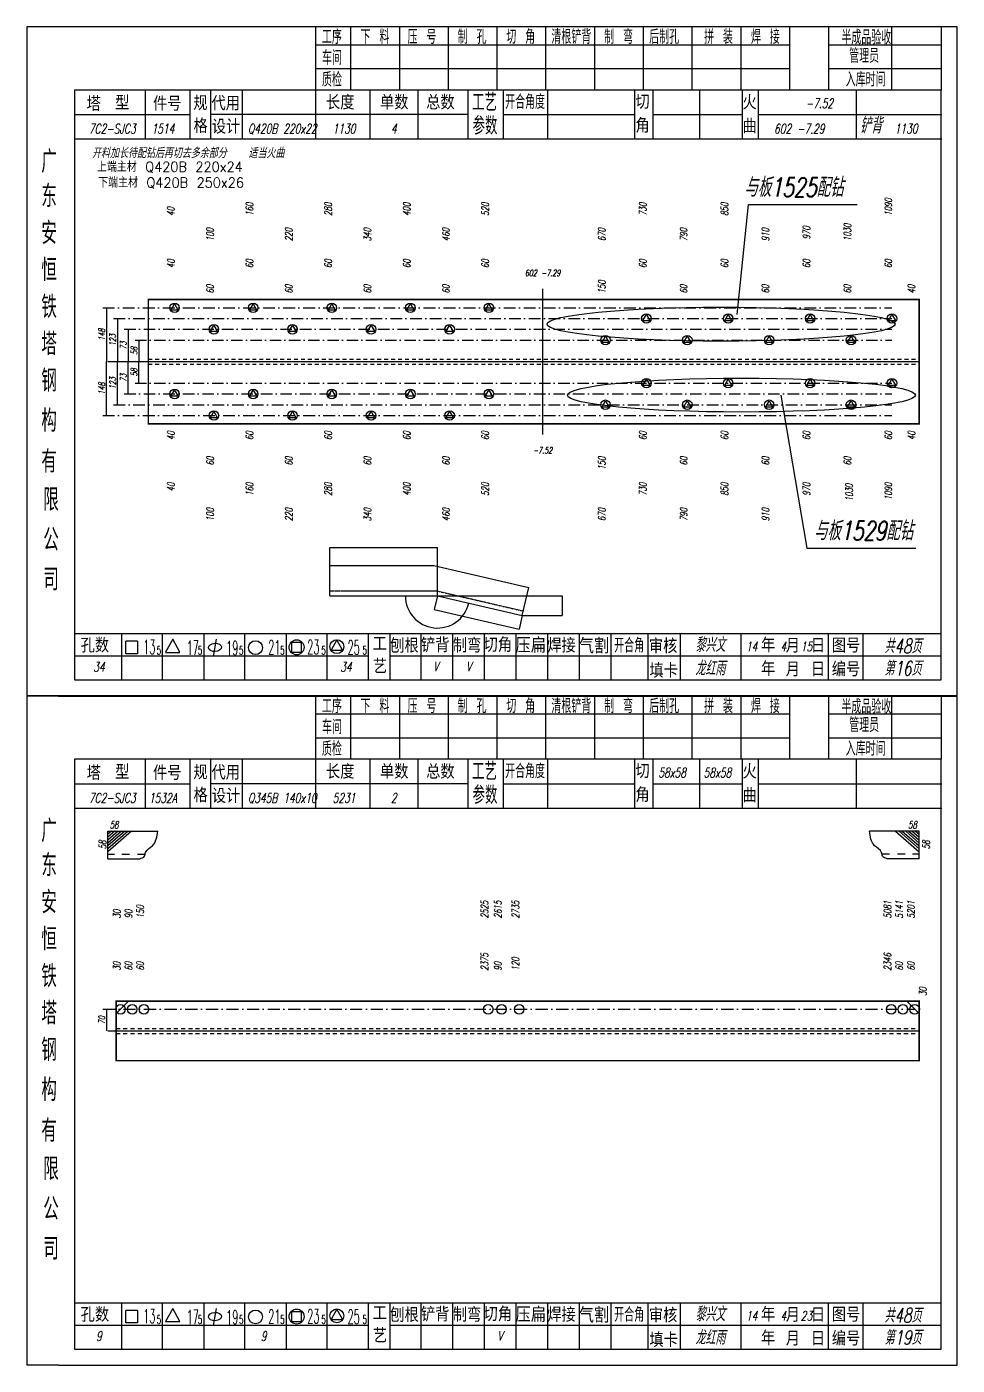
# Model space of a CAD drawing. Header units: millimetres. Extents: x -1378 to 644, y -1773 to 1979.
# Drawn here: x -1378.3 to -1084.5, y 127.7 to 550.1 of the extents above; entities that cross this region are included whole.
import ezdxf
from ezdxf.enums import TextEntityAlignment as Align

# ---------------------------------------------------------------- set-up
doc = ezdxf.new("R2010")
doc.units = ezdxf.units.MM
for name, pattern in [('ACAD_ISO02W100', [15, 12, -3]), ('LPY8', [0.009000000000000001, 0.005, -0.004]), ('LPY9', [0.025, 0.015, -0.005, 0, -0.005])]:
    doc.linetypes.add(name, pattern=pattern)
for name, color, linetype in [('1', 7, 'Continuous'), ('2', 7, 'Continuous'), ('21', 7, 'Continuous')]:
    doc.layers.add(name, color=color, linetype=linetype)
doc.styles.add('hz', font='txt.shx', dxfattribs={"width": 0.7, "oblique": 12, "bigfont": 'hztxt.shx'})
doc.dimstyles.new('1', dxfattribs={"dimscale": 0.001, "dimtxt": 2.5, "dimasz": 2.5, "dimexe": 1.25, "dimexo": 0.625, "dimtad": 1, "dimdec": 0, "dimlfac": 1000, "dimtxsty": 'Standard', "dimcen": 2.5, "dimadec": 0, "dimazin": 0, "dimtfac": 1, "dimtdec": 0, "dimtmove": 0, "dimatfit": 3, "dimfxl": 0, "dimarcsym": 0})
doc.dimstyles.new('ISO-25', dxfattribs={"dimscale": 0.001, "dimtxt": 2.5, "dimasz": 2.5, "dimexe": 1.25, "dimexo": 0.625, "dimtad": 1, "dimtxsty": 'Standard', "dimcen": 2.5, "dimadec": 0, "dimazin": 0, "dimtfac": 1, "dimtmove": 0, "dimatfit": 3, "dimfxl": 0, "dimarcsym": 0})

# ---------------------------------------------------------------- blocks, each defined once
blk = doc.blocks.new('xytfsc')
at = {"color": 243}
for p, q in [((-0.08180189302063978, 0.1756660281181866), (-0.08180189302063978, -0.03550000000000003)), ((0.2119981069793931, 0.1756660281181865), (-0.08180189302063978, 0.1756660281181865)), ((0.009343547070755576, 0.1756660281181865), (0.009343547070755576, 0.155714770919089)), ((0.02043905911145261, 0.1756660281181865), (0.02043905911145261, 0.1557118104779665)), ((0.03583905911145224, 0.1756660281181865), (0.03583905911145224, 0.1557118104779665)), ((0.05123905911145188, 0.1756660281181865), (0.05123905911145188, 0.1557118104779665)), ((0.0666390591114514, 0.1756660281181865), (0.06663905911145152, 0.1557118104779665)), ((0.08203905911145126, 0.1756660281181865), (0.08203905911145115, 0.1557118104779665)), ((0.09743905911145079, 0.1756660281181865), (0.09743905911145079, 0.1557118104779665)), ((0.1128390591114504, 0.1756660281181865), (0.1128390591114504, 0.1557118104779665)), ((0.1282390591114501, 0.1756660281181865), (0.1282390591114501, 0.1557118104779665)), ((0.1436390591114496, 0.1756660281181865), (0.1436390591114497, 0.1557118104779665)), ((0.1590390591114494, 0.1756660281181865), (0.1590390591114493, 0.1557118104779665)), ((0.1590390591114494, 0.1756660281181865), (0.1590390591114493, 0.1557118104779665)), ((0.1713881142505892, 0.1756660281181865), (0.1713881142505892, 0.1556970395588582)), ((0.1912480675326801, 0.1756660281181865), (0.1912480675326801, 0.1556970395588582)), ((0.2069206040023625, 0.1756660281181865), (0.2069206040023625, 0.1556999999999807)), ((0.2119981069793931, 0.1456999999999898), (0.2119981069793931, 0.1756660281181866)), ((0.1590390591114492, 0.1699052611793964), (0.009343547070755465, 0.1699052611793964)), ((0.2069206040023625, 0.1699052611793964), (0.1713881142505892, 0.1699052611793964)), ((0.1590390591114492, 0.1623816372641632), (0.009343547070755465, 0.1623816372641632)), ((0.2069206040023625, 0.1623816372641632), (0.1713881142505892, 0.1623816372641632)), ((-0.06670189302062168, 0.1556999999999807), (-0.06670189302062168, -0.03041769200676575)), ((0.2069206040023625, 0.1556999999999807), (-0.06670189302062168, 0.1556999999999807)), ((-0.04446205990117902, 0.155710395888902), (-0.04446205990117902, 0.1402103958889274)), ((-0.01376276607479154, 0.1557706927281533), (-0.01376276607479154, 0.1402706927281788)), ((0.009343547070755576, 0.155714770919089), (0.009343547070755576, 0.1402147709191144)), ((0.02656845232527816, 0.1557985932079323), (0.02656845232527816, 0.1402985932079577)), ((0.04170315627649701, 0.1557985932079323), (0.04170315627649701, 0.1402985932079577)), ((0.05749081008329371, 0.1556970395588582), (0.05749081008329371, 0.1401970395588268)), ((0.06860905819851781, 0.1556999999999807), (0.06860905819851781, 0.1401970395588268)), ((0.08264511791261897, 0.1556970395588582), (0.08264511791261897, 0.1401970395588268)), ((0.1101013382460957, 0.1556970395588582), (0.1101013382460957, 0.1401970395588268)), ((0.115893155820657, 0.1556970395588582), (0.115893155820657, 0.1401970395588268)), ((0.1305946114652267, 0.1556970395588582), (0.1305946114652267, 0.1401970395588268)), ((0.144136461840929, 0.1556970395588582), (0.144136461840929, 0.1401970395588268)), ((0.149150303690447, 0.1556970395588582), (0.149150303690447, 0.1401970395588268)), ((0.1800706029964368, 0.1556970395588582), (0.1800706029964368, 0.1401970395588268)), ((0.2069206040023625, -0.03041769200676575), (0.2069206040023625, 0.1556999999999807)), ((-0.03023245648975659, 0.1478930030858255), (-0.06670189302062168, 0.1478930030858255)), ((0.05749081008329371, 0.1479470395588141), (-0.02368604084782133, 0.1479470395588141)), ((0.06860905819851781, 0.1479470395588141), (0.1101013382460957, 0.1479470395588141)), ((0.115893155820657, 0.1479470395588141), (0.144136461840929, 0.1479470395588141)), ((0.149150303690447, 0.1479470395588141), (0.2070965826822823, 0.1479470395588141)), ((0.2119981069793931, -0.03550000000000003), (0.2119981069793931, 0.1456999999999898)), ((0.2070965826822823, 0.1401970395588268), (-0.06670189302062168, 0.1401970395588268)), ((-0.06670189302062168, -0.01580359560226546), (0.2069206040023625, -0.01580359560226546)), ((-0.05192775084779611, -0.01580359560226546), (-0.05192775084779611, -0.03041769200676575)), ((-0.0389277508478193, -0.03041769200676575), (-0.0389277508478193, -0.01580359560226546)), ((-0.02592775084778565, -0.01580359560226546), (-0.02592775084778565, -0.03041769200676575)), ((-0.01292775084780884, -0.03041769200676575), (-0.01292775084780884, -0.01580359560226546)), ((7.224915222481254e-05, -0.01580359560226546), (7.224915222481254e-05, -0.03041769200676575)), ((0.01307224915220162, -0.0302819796132649), (0.01307224915220162, -0.01580359560226546)), ((0.0426919161558027, -0.03036583533575871), (0.0426919161558027, -0.01570061183649435)), ((0.05269191615579361, -0.03036583533575871), (0.05269191615579361, -0.01570061183649435)), ((0.06269191615578451, -0.03036583533575871), (0.06269191615578451, -0.01570061183649435)), ((0.07269191615577542, -0.03036583533575871), (0.07269191615577542, -0.01570061183649435)), ((0.08269191615576632, -0.03036583533575871), (0.08269191615576632, -0.01570061183649435)), ((0.09269191615581407, -0.03036583533575871), (0.09269191615581407, -0.01570061183649435)), ((0.102691916155805, -0.03036583533575871), (0.102691916155805, -0.01570061183649435)), ((0.1144049236795291, -0.03053781203299016), (0.1144049236795291, -0.01587258853372581)), ((0.1246095262382875, -0.03053264624507895), (0.1246095262382875, -0.0158674227458146)), ((0.1437750562829757, -0.0304212194424604), (0.1437750562829757, -0.01575599594319604)), ((0.1713153053457569, -0.03044566928007092), (0.1713153053457569, -0.01578044578080656)), ((0.1823401508876538, -0.03042733090642108), (0.1823401508876538, -0.01576210740709988)), ((-0.05048480263676025, -0.02216373035882774), (-0.05048480263676025, -0.01822926644671091)), ((-0.04686708076590718, -0.01822926644671091), (-0.05048480263676025, -0.01822926644671091)), ((-0.04686708076590718, -0.01822926644671091), (-0.04686708076590718, -0.02216373035882774)), ((-0.03572373924024019, -0.01759791586492659), (-0.03800989078163808, -0.02169668912300543)), ((-0.03346529881744742, -0.02166899407642225), (-0.03572373924024019, -0.01759791586492659)), ((-0.02200695944068853, -0.01759838219815996), (-0.02293684695340004, -0.02300541378001347)), ((0.004830003859665921, -0.01861207898791511), (0.00193582636299483, -0.01861207898791511)), ((0.00193582636299483, -0.02175965011757447), (0.00193582636299483, -0.01861207898791511)), ((0.004830003859665921, -0.01861207898791511), (0.004830003859665921, -0.02175965011757447)), ((0.01611402239055282, -0.01775831488304042), (0.01428510115741177, -0.02103733348950348)), ((0.01431171815258325, -0.02108781472843296), (0.01794739172399262, -0.02107673604096866)), ((0.01792077472882114, -0.02101517745221421), (0.01611402239055282, -0.01775831488304042)), ((0.02607224915217843, -0.02298197961327836), (-0.06670189302062168, -0.02298197961327836)), ((-0.04686708076590718, -0.02216373035882774), (-0.05048480263676025, -0.02216373035882774)), ((-0.03800005462673595, -0.02172372488995328), (-0.03347897966173774, -0.02172372488995328)), ((0.004830003859665921, -0.02175965011757447), (0.00193582636299483, -0.02175965011757447)), ((0.03293604349468582, -0.02282133209506404), (0.2069206040023625, -0.02282133209506404)), ((-0.06670189302062168, -0.03041769200676575), (0.2069206040023625, -0.03041769200676575)), ((-0.07180189302064888, -0.03550000000000003), (-0.08180189302063978, -0.03550000000000003)), ((-0.07180189302064888, -0.03550000000000003), (0.2119981069793931, -0.03550000000000003))]:
    blk.add_line(p, q, dxfattribs=at)
at = {"color": 25}
for p, q in [((-0.03023245648975659, 0.1401430030857814), (-0.03023245648975659, 0.1556430030858127)), ((-0.02369509745372567, 0.1402529613678912), (-0.02369509745372567, 0.1557529613679225)), ((0.02607224915217843, -0.0302819796132649), (0.02607224915217843, -0.01568197961323498)), ((0.03297843533735489, -0.03048923032871292), (0.03297843533735489, -0.015889230328683))]:
    blk.add_line(p, q, dxfattribs=at)
at = {"color": 243}
for centre, radius in [((-0.009582155382162783, -0.02025092920551791), 0.00217561732827997), ((0.003407718477063226, -0.02014333020655207), 0.002369953329622078), ((0.01609636409548842, -0.0199313602378634), 0.00217561732827997)]:
    blk.add_circle(centre, radius, dxfattribs=at)
blk.add_ellipse((-0.02237046103383078, -0.02015827340265836), major_axis=(-0.002062659495382668, -0.0001351756295155492), ratio=0.631198260949918, dxfattribs=at)
at = {"color": 243, "style": 'hz'}
for s, height, width, p in [('工序', 0.0045, 0.7, (0.01141078938846307, 0.1702582894362837)), ('下 料', 0.0045, 0.7, (0.02359805093865874, 0.1702582894362837)), ('压 号', 0.0045, 0.7, (0.03844793515955247, 0.1702582894362837)), ('制 孔', 0.0045, 0.7, (0.05425820382671931, 0.1702582894362837)), ('切 角', 0.0045, 0.7, (0.06959885115699593, 0.1702582894362837)), ('清根铲背 ', 0.0045, 0.7, (0.08384982621404846, 0.1702582894362837)), (' 制 弯', 0.0045, 0.7, (0.0977236024752125, 0.1702582894362837)), (' 后制孔', 0.0045, 0.7, (0.1119142199866298, 0.1702582894362837)), ('拼 装', 0.0045, 0.7, (0.1320676244899056, 0.1702582894362837)), (' 焊 接', 0.0045, 0.7, (0.1440676463303413, 0.1702582894362837)), ('半成品验收', 0.0045, 0.7, (0.1754148552770184, 0.17009081662611)), ('管理员', 0.0045, 0.7, (0.1778732141532154, 0.1642803059513241)), ('车间', 0.0045, 0.7, (0.01141078938846307, 0.1636468545306323)), ('质检', 0.0045, 0.7, (0.01141078938846307, 0.156762344220953)), ('入库时间', 0.0045, 0.7, (0.1767723680015715, 0.1568099015570553)), ('工艺', 0.0056, 0.7, (0.0587989906382228, 0.1490577820888024)), ('开合角度', 0.0045, 0.7, (0.06923366991591651, 0.1497418554182122)), ('参数', 0.0056, 0.7, (0.05897301172157599, 0.1416372668027879)), ('广', 0.006999999999999999, 0.7, (-0.07719585007359397, 0.1295954538279165)), ('东', 0.006999999999999999, 0.7, (-0.07719585007359397, 0.1187447526499018)), ('安', 0.006999999999999999, 0.7, (-0.07719585007359397, 0.1070945280846008)), ('恒', 0.006999999999999999, 0.7, (-0.07719585007359397, 0.09542786141794474)), ('铁', 0.006999999999999999, 0.7, (-0.07719585007359397, 0.08376119475123184)), ('塔', 0.006999999999999999, 0.7, (-0.07719585007359397, 0.07209452808457578)), ('钢', 0.006999999999999999, 0.7, (-0.07719585007359397, 0.06049329061205705)), ('构', 0.006999999999999999, 0.7, (-0.07719585007359397, 0.04788110145058405)), ('有', 0.006999999999999999, 0.7, (-0.07719585007359397, 0.03500140037114258)), ('限', 0.006999999999999999, 0.7, (-0.07658584270095103, 0.02293366727998497)), ('公', 0.006999999999999999, 0.7, (-0.07658584270095103, 0.01031732387083545)), ('司', 0.006999999999999999, 0.7, (-0.07658584270095103, -0.002230952025500332)), ('开合角', 0.0045, 0.7, (0.1036835877846721, -0.02178813139981733)), ('13', 0.0045, 0.5, (-0.04502721137996046, -0.02227006754184052)), ('5', 0.002693249999999999, 0.6, (-0.04077264305934192, -0.02242096852363423)), ('17', 0.0045, 0.5, (-0.03130114412024965, -0.02253916149793261)), ('5', 0.002693249999999999, 0.6, (-0.02777264305936511, -0.02242096852363423)), ('19', 0.0045, 0.5, (-0.01885191850092893, -0.02259557977048238)), ('5', 0.002693249999999999, 0.6, (-0.0147726430593883, -0.02242096852363423)), ('21', 0.0045, 0.5, (-0.00553038687158447, -0.02237613483582485)), ('5', 0.002693249999999999, 0.6, (-0.00177264305935465, -0.02242096852363423)), ('23', 0.0045, 0.5, (0.006791355083094586, -0.02228307153647896)), ('5', 0.002693249999999999, 0.6, (0.01122735694062216, -0.02242096852363423)), ('25', 0.0045, 0.5, (0.01951661638022928, -0.02242476536251664)), ('5', 0.002693249999999999, 0.6, (0.02422735694065581, -0.02242096852363423))]:
    blk.add_text(s, height=height, dxfattribs=dict(at, width=width)).set_placement(p)
for s, height, p in [('塔', 0.0045, (-0.06291316232997757, 0.1491330645802254)), ('型', 0.0045, (-0.05389800470524675, 0.1494323354525722)), ('单数', 0.0045, (0.02972464180217516, 0.1495488179195508)), ('总数', 0.0045, (0.04431395269088456, 0.1495432887106308)), ('孔数', 0.0045, (-0.06478007560255661, -0.02179219429489015)), ('压扁', 0.0048, (0.07253166959404156, -0.02191633846563085)), ('气割', 0.0048, (0.09248400186405037, -0.02209650407114444)), ('图号', 0.0045, (0.1723960165372483, -0.02179937828155792)), ('编号', 0.0045, (0.1723960165372483, -0.0292993782815511))]:
    blk.add_text(s, height=height, dxfattribs=at).set_placement(p)
at = {"color": 25, "style": 'hz'}
for s, height, p in [('件号', 0.004500000000000001, (-0.04194006886487556, 0.149165076108331)), ('规', 0.0045, (-0.02922751466766782, 0.1493373910887062)), ('代用', 0.0045, (-0.02348416342917459, 0.1492692985372759)), ('长度', 0.004500000000000001, (0.01268450122748221, 0.1495456455800895)), ('切', 0.0045, (0.1103860914289777, 0.1497265722913557)), ('火', 0.0045, (0.1441815548179471, 0.1495717984769971)), ('格', 0.0045, (-0.02914508603325372, 0.1421256806360265)), ('设计', 0.0045, (-0.02335299900025289, 0.1418915802476153)), ('角', 0.0045, (0.1103860914289777, 0.1422265722913625)), ('曲', 0.0045, (0.1441815548179471, 0.142071798477004)), ('铲背', 0.0045, (0.04268726910831278, -0.02168679435850257)), ('制弯', 0.0045, (0.05274347044380023, -0.02179229979843561)), ('切角', 0.0045, (0.06242599489652834, -0.02161270702770074)), ('焊接', 0.0045, (0.08255816148815087, -0.02181036329294378)), ('年', 0.0045, (0.1500464708567216, -0.0217049306504446)), ('工', 0.0045, (0.02740716187170678, -0.02128382374563492)), ('刨根', 0.0045, (0.03295636141248737, -0.02187364499558092)), ('审核', 0.0045, (0.1146189310481128, -0.02199924418447202)), ('月', 0.0045, (0.1578457398947813, -0.02183650049470137)), ('日', 0.0045, (0.165761998036117, -0.02182188700463533)), ('艺', 0.0045, (0.02748576950156634, -0.02837945118942392)), ('填卡', 0.0045, (0.1148046463357838, -0.02976734870644399)), ('年', 0.0045, (0.1500464708567216, -0.02918454778050367)), ('月', 0.0045, (0.1578457398947813, -0.02931611762476044)), ('日', 0.0045, (0.165761998036117, -0.0293015041346944))]:
    blk.add_text(s, height=height, dxfattribs=at).set_placement(p)
blk = doc.blocks.new('li8')
at = {"layer": '21', "color": 7, "linetype": 'LPY8'}
blk.add_line((0, 0), (1, 0), dxfattribs=at)
blk = doc.blocks.new('do')
at = {"color": 211}
for p, q in [((-0.7163570769760446, -0.4136245762459683), (0, 0.8271422774380701)), ((0, 0.8271422774380701), (0.7163570769760446, -0.4136245762459683)), ((-0.7163570769760446, -0.4136245762459683), (0.7163570769760446, -0.4136245762459683))]:
    blk.add_line(p, q, dxfattribs=at)
blk.add_circle((0, 0), 1, dxfattribs=at)
blk = doc.blocks.new('li9')
at = {"layer": '21', "color": 210, "linetype": 'LPY9'}
blk.add_line((0, 0), (1, 0), dxfattribs=at)
blk = doc.blocks.new('*D90')
at = {"color": 0, "lineweight": -2}
for p, q in [((-1248.590840566972, 370.4772749857175), (-1209.21112088022, 370.4772749857175)), ((-1209.21237088022, 370.4747749857175), (-1209.21237088022, 364.2748358487956)), ((-1221.849068742354, 364.2723358487956), (-1209.21112088022, 364.2723358487956))]:
    blk.add_line(p, q, dxfattribs=at)
at = {"color": 0}
for points in [[(-1209.212787546887, 370.4747749857175), (-1209.211954213554, 370.4747749857175), (-1209.21237088022, 370.4772749857175)], [(-1209.212787546887, 364.2748358487956), (-1209.211954213554, 364.2748358487956), (-1209.21237088022, 364.2723358487956)]]:
    blk.add_solid(points, dxfattribs=at)
at = {"layer": 'Defpoints', "color": 0}
for p in [(-1248.591465566971, 370.4772749857175), (-1221.849693742354, 364.2723358487956), (-1209.21237088022, 364.2723358487956)]:
    blk.add_point(p, dxfattribs=at)
at = {"color": 0, "insert": (-1209.21424588022, 367.3748054172565), "char_height": 0.0025, "attachment_point": 5, "rotation": 90}
blk.add_mtext('{\\f宋体|b0|i0|c134|p54;67.1}', dxfattribs=at)
blk = doc.blocks.new('*D89')
at = {"color": 0, "lineweight": -2}
blk.add_arc((-1248.591465566971, 370.4772749857175), 10.13547653461423, 180.0141324829332, 346.922592204975, dxfattribs=at)
at = {"color": 0}
for points in [[(-1258.727358459926, 370.4747749343493), (-1258.726525126599, 370.4747750371236), (-1258.726942101586, 370.4772749857174)], [(-1238.719255832268, 368.1840428821208), (-1238.718444087968, 368.1838544261954), (-1238.718284592341, 368.1863838870581)]]:
    blk.add_solid(points, dxfattribs=at)
at = {"layer": 'Defpoints', "color": 0}
for p in [(-1282.615829755468, 370.4772749857175), (-1248.591465566971, 370.4772749857175), (-1248.591465566971, 370.4772749857175), (-1221.849693742353, 364.2723358487956), (-1244.911199924592, 361.0335718251326)]:
    blk.add_point(p, dxfattribs=at)
at = {"color": 0, "insert": (-1250.039363806248, 360.4476453439493), "char_height": 0.0025, "attachment_point": 5, "rotation": 351.7854132531966}
blk.add_mtext('{\\f宋体|b0|i0|c134|p54;172.7}%%D', dxfattribs=at)
blk = doc.blocks.new('*D91')
at = {"color": 0, "lineweight": -2}
for p, q in [((-1282.615829755468, 370.4778999857166), (-1282.615829755468, 385.7834115629)), ((-1282.613329755468, 385.7821615629), (-1248.593965566972, 385.7821615629)), ((-1248.591465566972, 370.4778999857166), (-1248.591465566972, 385.7834115629))]:
    blk.add_line(p, q, dxfattribs=at)
at = {"color": 0}
for points in [[(-1282.613329755468, 385.7825782295667), (-1282.613329755468, 385.7817448962333), (-1282.615829755468, 385.7821615629)], [(-1248.593965566972, 385.7825782295667), (-1248.593965566972, 385.7817448962333), (-1248.591465566972, 385.7821615629)]]:
    blk.add_solid(points, dxfattribs=at)
at = {"layer": 'Defpoints', "color": 0}
for p in [(-1248.591465566972, 385.7821615629), (-1282.615829755468, 370.4772749857166), (-1248.591465566972, 370.4772749857166)]:
    blk.add_point(p, dxfattribs=at)
at = {"color": 0, "insert": (-1265.60364766122, 385.7840365629), "char_height": 0.0025, "attachment_point": 5}
blk.add_mtext('{\\f宋体|b0|i0|c134|p54;602}', dxfattribs=at)
blk = doc.blocks.new('*D92')
at = {"layer": '1', "color": 0, "lineweight": -2}
for p, q in [((-1248.591606833831, 370.4766661600655), (-1249.593624363963, 366.1582153962826)), ((-1249.590906527637, 366.1588679801496), (-1222.854005308235, 359.9550589781014)), ((-1221.849835009213, 364.2717270231436), (-1222.851852539345, 359.9532762593607))]:
    blk.add_line(p, q, dxfattribs=at)
at = {"layer": '1', "color": 0}
for points in [[(-1249.590812349731, 366.1592738639176), (-1249.591000705543, 366.1584620963816), (-1249.593341830245, 366.1594330475864)], [(-1222.853911130328, 359.9554648618694), (-1222.854099486141, 359.9546530943335), (-1222.851570005627, 359.9544939106646)]]:
    blk.add_solid(points, dxfattribs=at)
at = {"layer": 'Defpoints', "color": 0}
for p in [(-1248.591465566972, 370.4772749857175), (-1221.849693742354, 364.2723358487956), (-1222.851570005627, 359.9544939106646)]:
    blk.add_point(p, dxfattribs=at)
at = {"layer": '1', "color": 0, "insert": (-1236.222032117358, 363.0587899560814), "char_height": 0.0025, "attachment_point": 5, "rotation": 346.93672468790817}
blk.add_mtext('528', dxfattribs=at)
blk = doc.blocks.new('co')
at = {"color": 211}
blk.add_circle((0, 0), 1, dxfattribs=at)
blk = doc.blocks.new('zsw')
at = {"color": 243}
for p, q in [((-1.025927495257317e-05, -9.871739617819952e-06), (-1.025927495257317e-05, 0.009696941639589646)), ((-1.025927495257317e-05, 0.009696941639589646), (0.01749157742583753, 0.009696941639589646)), ((-3.669298749744976e-06, 0.001647461652016166), (0.002349773676156991, 0.001647461652016166)), ((0, 0), (0.01125806228986857, 0)), ((0.004888089615735974, 0.001644262995057641), (0.007594549548101209, 0.001644262995057641)), ((0.0104078048686074, 0.001644262995057641), (0.01311426480097264, 0.001644262995057641))]:
    blk.add_line(p, q, dxfattribs=at)
at = {"color": 1}
for p, q in [((0.001266605074826649, 0.009693837137826372), (-7.594567174237787e-06, 0.008590539110543888)), ((0.002455857421953436, 0.009693837137826372), (-7.594567174237787e-06, 0.007572110229641771)), ((0.003645109769080418, 0.009693837137826372), (-7.594567174237787e-06, 0.006532464062144541)), ((0.004749416451518107, 0.009693837137826372), (-7.594567174237787e-06, 0.005535252467837426)), ((0.005981141630989645, 0.009693837137826372), (-7.594567174237787e-06, 0.00449560630034021)), ((0.007085448313427334, 0.009693837137826372), (-7.594567174237787e-06, 0.003477177419438093)), ((0.008323161976418553, 0.009697250905543728), (1.385947865623072e-05, 0.002486839332812713))]:
    blk.add_line(p, q, dxfattribs=at)
at = {"color": 243}
blk.add_open_spline([(0.01125860338386494, 1.694129047602466e-07), (0.01192144298163344, 0.0002240651301314983), (0.01302928413488987, 0.0005982746529431676), (0.01314695484445972, 0.003043291140049476), (0.01677119671751491, 0.004645876090576401), (0.01722882053862435, 0.00776643818949628), (0.01748944587315544, 0.009696527156308782)], degree=3, knots=[0, 0, 0, 0, 0.002603301262927983, 0.004351044028005435, 0.009098500469352285, 0.01666132070357277, 0.01666132070357277, 0.01666132070357277, 0.01666132070357277], dxfattribs=at)
blk = doc.blocks.new('ysw')
at = {"color": 243}
for p, q in [((1.025927495257317e-05, 0.009696941639589646), (-0.01749157742583754, 0.009696941639589646)), ((1.025927495257317e-05, -9.871739617819952e-06), (1.025927495257317e-05, 0.009696941639589646)), ((-0.0104078048686074, 0.001644262995057641), (-0.01311426480097264, 0.001644262995057641)), ((0, 0), (-0.01125806228986859, 0)), ((-0.004888089615735974, 0.001644262995057641), (-0.007594549548101209, 0.001644262995057641)), ((3.669298749731098e-06, 0.001647461652016166), (-0.002349773676156991, 0.001647461652016166))]:
    blk.add_line(p, q, dxfattribs=at)
at = {"color": 1}
for p, q in [((-0.008323161976418553, 0.009697250905543728), (-1.385947865623072e-05, 0.002486839332812713)), ((-0.007085448313427362, 0.009693837137826372), (7.59456717422391e-06, 0.003477177419438093)), ((-0.005981141630989645, 0.009693837137826372), (7.59456717422391e-06, 0.00449560630034021)), ((-0.004749416451518107, 0.009693837137826372), (7.59456717422391e-06, 0.005535252467837426)), ((-0.003645109769080446, 0.009693837137826372), (7.59456717422391e-06, 0.006532464062144541)), ((-0.00245585742195345, 0.009693837137826372), (7.59456717422391e-06, 0.007572110229641771)), ((-0.001266605074826649, 0.009693837137826372), (7.59456717422391e-06, 0.008590539110543888))]:
    blk.add_line(p, q, dxfattribs=at)
at = {"color": 243}
blk.add_open_spline([(-0.01125860338386495, 1.694129047602466e-07), (-0.01192144298163345, 0.0002240651301314983), (-0.01302928413488988, 0.0005982746529431676), (-0.01314695484445974, 0.003043291140049476), (-0.01677119671751492, 0.004645876090576401), (-0.01722882053862437, 0.00776643818949628), (-0.01748944587315546, 0.009696527156308782)], degree=3, knots=[0, 0, 0, 0, 0.002603301262927983, 0.004351044028005435, 0.009098500469352285, 0.01666132070357277, 0.01666132070357277, 0.01666132070357277, 0.01666132070357277], dxfattribs=at)

msp = doc.modelspace()

# ---------------------------------------------------------------- linework, layer by layer
at = {"color": 134}
for p, q in [((-1153.943554416074, 459.2929835349087), (-1150.420934388919, 493.9303872536134)), ((-1150.420934388919, 493.9303872536134), (-1116.040189032489, 493.9303872536134)), ((-1140.147777117776, 433.7892391179712), (-1131.955022093522, 385.5533927033439)), ((-1131.955022093522, 385.5533927033439), (-1097.57427673712, 385.5533927033439)), ((-1282.615829755468, 380.086076030381), (-1249.761548863927, 380.086076030381)), ((-1249.761548863927, 380.086076030381), (-1219.793828119702, 373.132614438163)), ((-1221.849693742354, 364.272335848796), (-1219.793828119702, 373.132614438163)), ((-1282.615829755468, 370.4772749857175), (-1248.591465566971, 370.4772749857175)), ((-1248.591465566971, 370.4772749857175), (-1221.849693742354, 364.272335848796))]:
    msp.add_line(p, q, dxfattribs=at)
at = {"color": 134, "linetype": 'ACAD_ISO02W100', "ltscale": 0.0006}
for p, q in [((-1282.665196876348, 372.1032598073468), (-1249.052799469365, 372.1032598073468)), ((-1249.052799469365, 372.1032598073468), (-1221.486063224188, 365.7069027623838))]:
    msp.add_line(p, q, dxfattribs=at)
at = {"color": 134}
for centre in [(-1159.046133284065, 456.2131851911872), (-1152.615929043109, 433.8379845576128)]:
    msp.add_ellipse(centre, major_axis=(-54.95453307923254, 0), ratio=0.09731811353535011, dxfattribs=at)
at = {"layer": '2', "color": 1}
msp.add_line((-1215.397316333739, 467.392927181042), (-1215.397316333739, 421.3929271810426), dxfattribs=at)
at = {"layer": '2', "color": 7}
for p, q in [((-1353.080261466482, 461.3929271810417), (-1353.080261466482, 444.3929271810423)), ((-1349.680261466482, 457.9929271810425), (-1349.680261466482, 444.3929271810423)), ((-1346.280261466482, 454.5929271810434), (-1346.280261466482, 444.3929271810423)), ((-1342.880261466482, 451.1929271810407), (-1342.880261466482, 444.3929271810423)), ((-1353.080261466482, 427.3929271810428), (-1353.080261466482, 444.3929271810423)), ((-1352.680261466482, 444.3929271810423), (-1279.880261466482, 444.3929271810423)), ((-1352.680261466482, 444.3929271810423), (-1279.880261466482, 444.3929271810423)), ((-1349.680261466482, 430.792927181042), (-1349.680261466482, 444.3929271810423)), ((-1346.280261466482, 434.1929271810412), (-1346.280261466482, 444.3929271810423)), ((-1342.880261466482, 437.5929271810404), (-1342.880261466482, 444.3929271810423)), ((-1339.880261466482, 444.3929271810423), (-1096.480261466482, 444.3929271810423)), ((-1346.185975752197, 242.6268990628562), (-1350.080261466483, 238.7326133485712)), ((-1100.374547180768, 242.6268990628562), (-1096.480261466483, 238.7326133485712)), ((-1353.080261466482, 240.0268990628551), (-1353.080261466482, 233.2268990628567)), ((-1352.680261466483, 233.2268990628567), (-1290.080261466482, 233.2268990628567)), ((-1350.080261466483, 233.2268990628567), (-1096.480261466483, 233.2268990628567))]:
    msp.add_line(p, q, dxfattribs=at)
at = {"layer": '2', "color": 7, "const_width": 0.5}
for points in [[(-1339.880261466482, 463.9929271810415), (-1096.480261466482, 463.9929271810415), (-1096.480261466482, 424.7929271810408), (-1339.880261466482, 424.7929271810408)], [(-1350.080261466483, 242.626899062856), (-1096.480261466483, 242.626899062856), (-1096.480261466483, 223.8268990628567), (-1350.080261466483, 223.8268990628567)]]:
    msp.add_lwpolyline(points, close=True, dxfattribs=at)

# ---------------------------------------------------------------- block references
at = {"layer": '1', "color": 7}
for name, p, xscale, yscale, zscale in [('xytfsc', (-1296.480261466482, 374.392927181042), 1000, 1000, 1000), ('li9', (-1354.280261466482, 461.3929271810417), 249.18407079646, 249.18407079646, 249.18407079646), ('do', (-1331.608969431084, 461.3929271810417), 1.5, 1.5, 1.5), ('do', (-1306.795093324889, 461.3929271810417), 1.5, 1.5, 1.5), ('do', (-1281.981217218695, 461.3929271810417), 1.5, 1.5, 1.5), ('do', (-1257.1673411125, 461.3929271810417), 1.5, 1.5, 1.5), ('do', (-1232.353465006305, 461.3929271810417), 1.5, 1.5, 1.5), ('li9', (-1350.880261466482, 457.9929271810425), 245.78407079646, 245.78407079646, 245.78407079646), ('do', (-1182.639553501881, 457.9929271810425), 1.5, 1.5, 1.5), ('do', (-1156.791765891261, 457.9929271810425), 1.5, 1.5, 1.5), ('do', (-1130.943978280641, 457.9929271810425), 1.5, 1.5, 1.5), ('do', (-1105.096190670022, 457.9929271810425), 1.5, 1.5, 1.5), ('li9', (-1347.480261466482, 454.5929271810434), 242.38407079646, 242.38407079646, 242.38407079646), ('do', (-1319.202031377987, 454.5929271810434), 1.5, 1.5, 1.5), ('do', (-1294.388155271792, 454.5929271810434), 1.5, 1.5, 1.5), ('do', (-1269.574279165597, 454.5929271810434), 1.5, 1.5, 1.5), ('do', (-1244.760403059403, 454.5929271810434), 1.5, 1.5, 1.5), ('do', (-1195.56344730719, 451.1929271810407), 1.5, 1.5, 1.5), ('do', (-1169.715659696571, 451.1929271810407), 1.5, 1.5, 1.5), ('do', (-1143.867872085951, 451.1929271810407), 1.5, 1.5, 1.5), ('do', (-1118.020084475332, 451.1929271810407), 1.5, 1.5, 1.5), ('li9', (-1344.080261466482, 451.1929271810407), 238.98407079646, 238.98407079646, 238.98407079646), ('li9', (-1344.080261466482, 437.5929271810404), 238.98407079646, 238.98407079646, 238.98407079646), ('do', (-1331.608969431084, 434.1929271810412), 1.5, 1.5, 1.5), ('do', (-1306.795093324889, 434.1929271810412), 1.5, 1.5, 1.5), ('do', (-1281.981217218695, 434.1929271810412), 1.5, 1.5, 1.5), ('do', (-1257.1673411125, 434.1929271810412), 1.5, 1.5, 1.5), ('do', (-1232.353465006305, 434.1929271810412), 1.5, 1.5, 1.5), ('do', (-1182.639553501881, 437.5929271810404), 1.5, 1.5, 1.5), ('do', (-1156.791765891261, 437.5929271810404), 1.5, 1.5, 1.5), ('do', (-1130.943978280641, 437.5929271810404), 1.5, 1.5, 1.5), ('do', (-1105.096190670022, 437.5929271810404), 1.5, 1.5, 1.5), ('li9', (-1350.880261466482, 430.792927181042), 245.78407079646, 245.78407079646, 245.78407079646), ('li9', (-1347.480261466482, 434.1929271810412), 242.38407079646, 242.38407079646, 242.38407079646), ('do', (-1195.56344730719, 430.792927181042), 1.5, 1.5, 1.5), ('do', (-1169.715659696571, 430.792927181042), 1.5, 1.5, 1.5), ('do', (-1143.867872085951, 430.792927181042), 1.5, 1.5, 1.5), ('do', (-1118.020084475332, 430.792927181042), 1.5, 1.5, 1.5), ('li9', (-1354.280261466482, 427.3929271810428), 249.18407079646, 249.18407079646, 249.18407079646), ('do', (-1319.202031377987, 427.3929271810428), 1.5, 1.5, 1.5), ('do', (-1294.388155271792, 427.3929271810428), 1.5, 1.5, 1.5), ('do', (-1269.574279165597, 427.3929271810428), 1.5, 1.5, 1.5), ('do', (-1244.760403059403, 427.3929271810428), 1.5, 1.5, 1.5), ('xytfsc', (-1296.480261466482, 163.2268990628564), 1000, 1000, 1000), ('zsw', (-1352.680261466483, 287.5268990628546), 899.9999999999999, 900.0000000000003, 900), ('ysw', (-1096.480261466483, 287.5268990628546), 899.9999999999999, 900.0000000000003, 900), ('co', (-1348.684031300166, 240.0268990628551), 1.500000000000057, 1.500000000000057, 1.5), ('co', (-1344.984031300166, 240.0268990628551), 1.500000000000057, 1.500000000000057, 1.5), ('co', (-1341.284031300166, 240.0268990628551), 1.500000000000057, 1.500000000000057, 1.5), ('co', (-1232.564222468203, 240.0268990628551), 1.500000000000057, 1.500000000000057, 1.5), ('co', (-1228.375531969254, 240.0268990628551), 1.500000000000057, 1.500000000000057, 1.5), ('co', (-1222.790611303989, 240.0268990628551), 1.500000000000057, 1.500000000000057, 1.5), ('co', (-1105.334667889728, 240.0268990628551), 1.500000000000057, 1.500000000000057, 1.5), ('co', (-1101.634667889728, 240.0268990628551), 1.500000000000057, 1.500000000000057, 1.5), ('co', (-1097.934667889729, 240.0268990628551), 1.500000000000057, 1.500000000000057, 1.5), ('li9', (-1354.280261466482, 240.0268990628551), 256.345593576754, 256.3455935767536, 256.345593576754)]:
    msp.add_blockref(name, p, dxfattribs=dict(at, xscale=xscale, yscale=yscale, zscale=zscale))
at = {"layer": '2', "color": 7}
for p, xscale, yscale, zscale in [((-1339.880261466482, 445.1929271810404), 243.4, 243.4, 243.4), ((-1339.880261466482, 443.5929271810406), 243.4, 243.4, 243.4), ((-1350.080261466483, 234.0268990628549), 253.6000000000001, 253.5999999999987, 253.6), ((-1350.080261466483, 232.426899062855), 253.6000000000001, 253.5999999999987, 253.6)]:
    msp.add_blockref('li8', p, dxfattribs=dict(at, xscale=xscale, yscale=yscale, zscale=zscale))

# ---------------------------------------------------------------- texts
at = {"color": 2, "style": 'hz', "width": 0.95}
for s, p in [('上端主材 Q420B 220x24', (-1333.074119091588, 504.3031916199401)), ('下端主材 Q420B 250x26', (-1332.697573201425, 499.3373945330153))]:
    msp.add_text(s, height=3.142712129565791, dxfattribs=at).set_placement(p, align=Align.CENTER)
at = {"layer": '1', "color": 7, "style": 'hz', "oblique": 12, "width": 0.7}
for s, height, p in [(' -7.52 ', 3, (-1134.180261466482, 524.3929271810406)), ('铲背', 5, (-1115.280261466482, 516.3929271810414)), (' 602 -7.29 ', 3, (-1144.180261466482, 516.3929271810414)), (' 1130', 3, (-1106.080261466482, 516.3929271810414)), ('与板1525配钻', 6, (-1151.711796867474, 496.4013775691858)), ('与板1529配钻', 6, (-1129.723371065907, 388.0243830189163)), ('共48页', 4.5, (-1107.480261466482, 352.3929271810435)), ('第16页', 4.5, (-1107.480261466482, 345.3929271810421)), ('58', 2.3, (-1352.080261466483, 297.126899062857)), ('58', 2.3, (-1099.980261466482, 297.126899062857)), ('共48页', 4.5, (-1107.480261466482, 141.2268990628544)), ('第19页', 4.5, (-1107.480261466482, 134.226899062853))]:
    msp.add_text(s, height=height, dxfattribs=at).set_placement(p)
at = {"layer": '1', "color": 1, "style": 'hz', "oblique": 12, "width": 0.7}
for s, p in [('7C2-SJC3', (-1351.280261466482, 516.3929271810414)), ('1514', (-1335.280261466482, 516.3929271810414)), ('Q420B 220x22', (-1297.580261466482, 516.3929271810414)), ('1130', (-1278.080261466482, 516.3929271810414)), ('4', (-1262.380261466482, 516.3929271810414))]:
    msp.add_text(s, height=3, dxfattribs=at).set_placement(p, align=Align.CENTER)
at = {"layer": '1', "color": 7, "style": 'hz', "oblique": 12, "width": 0.7}
for s, p in [('160', (-1306.795093324889, 490.3929271810416)), ('280', (-1281.981217218695, 490.3929271810416)), ('400', (-1257.1673411125, 490.3929271810416)), ('520', (-1232.353465006305, 490.3929271810416)), ('730', (-1182.639553501881, 490.3929271810416)), ('850', (-1156.791765891261, 490.3929271810416)), ('1090', (-1105.096190670022, 490.3929271810416)), ('40', (-1331.608969431084, 490.3929271810416)), ('100', (-1319.202031377987, 482.3929271810425)), ('220', (-1294.388155271792, 482.3929271810425)), ('340', (-1269.574279165597, 482.3929271810425)), ('460', (-1244.760403059403, 482.3929271810425)), ('670', (-1195.56344730719, 482.3929271810425)), ('790', (-1169.715659696571, 482.3929271810425)), ('910', (-1143.867872085951, 482.3929271810425)), ('970', (-1130.943978280641, 482.9623118184832)), ('1030', (-1118.020084475332, 482.3929271810425)), ('40', (-1331.608969431084, 473.892927181041)), ('60', (-1306.795093324889, 473.892927181041)), ('60', (-1281.981217218695, 473.892927181041)), ('60', (-1257.1673411125, 473.892927181041)), ('60', (-1232.353465006305, 473.892927181041)), ('60', (-1182.639553501881, 473.892927181041)), ('60', (-1156.791765891261, 473.892927181041)), ('60', (-1130.943978280641, 473.892927181041)), ('60', (-1105.096190670022, 473.892927181041)), ('150', (-1195.56344730719, 465.8929271810419)), ('60', (-1319.202031377987, 465.8929271810419)), ('60', (-1294.388155271792, 465.8929271810419)), ('60', (-1269.574279165597, 465.8929271810419)), ('60', (-1244.760403059403, 465.8929271810419)), ('60', (-1169.715659696571, 465.8929271810419)), ('60', (-1143.867872085951, 465.8929271810419)), ('60', (-1118.020084475332, 465.8929271810419)), ('40', (-1097.788226068252, 465.8929271810419)), ('58', (-1353.180261466482, 290.5268990628547)), ('58', (-1093.180261466482, 290.5268990628547)), ('30', (-1348.684031300166, 268.7268990628558)), ('90', (-1344.984031300166, 268.7268990628558)), ('150', (-1341.284031300166, 268.7268990628558)), ('2525', (-1232.564222468203, 268.7268990628558)), ('2615', (-1228.375531969254, 268.7268990628558)), ('2735', (-1222.790611303989, 268.7268990628558)), ('5081', (-1105.334667889728, 268.7268990628558)), ('5141', (-1101.634667889728, 268.7268990628558)), ('5201', (-1097.934667889729, 268.7268990628558)), ('2375', (-1232.564222468203, 252.226899062855)), ('2346', (-1105.334667889728, 252.226899062855)), ('30', (-1348.684031300166, 252.226899062855)), ('60', (-1344.984031300166, 252.226899062855)), ('60', (-1341.284031300166, 252.226899062855)), ('90', (-1228.375531969254, 252.226899062855)), ('120', (-1222.790611303989, 252.226899062855)), ('60', (-1101.634667889728, 252.226899062855)), ('60', (-1097.934667889729, 252.226899062855)), ('30', (-1094.207464678106, 244.2268990628559))]:
    msp.add_text(s, height=2.3, rotation=90, dxfattribs=at).set_placement(p)
for s, p in [('40', (-1331.608969431084, 422.3929271810402)), ('60', (-1306.795093324889, 422.3929271810402)), ('60', (-1281.981217218695, 422.3929271810402)), ('60', (-1257.1673411125, 422.3929271810402)), ('60', (-1232.353465006305, 422.3929271810402)), ('60', (-1182.639553501881, 422.3929271810402)), ('60', (-1156.791765891261, 422.3929271810402)), ('60', (-1130.943978280641, 422.3929271810402)), ('60', (-1105.096190670022, 422.3929271810402)), ('40', (-1097.788226068252, 422.3929271810402)), ('60', (-1319.202031377987, 414.3929271810412)), ('60', (-1294.388155271792, 414.3929271810412)), ('60', (-1269.574279165597, 414.3929271810412)), ('60', (-1244.760403059403, 414.3929271810412)), ('150', (-1195.56344730719, 414.3929271810412)), ('60', (-1169.715659696571, 414.3929271810412)), ('60', (-1143.867872085951, 414.3929271810412)), ('60', (-1118.020084475332, 414.3929271810412)), ('40', (-1331.608969431084, 406.1929271810425)), ('160', (-1306.795093324889, 406.1929271810425)), ('280', (-1281.981217218695, 406.1929271810425)), ('400', (-1257.1673411125, 406.1929271810425)), ('520', (-1232.353465006305, 406.1929271810425)), ('730', (-1182.639553501881, 406.1929271810425)), ('850', (-1156.791765891261, 406.1929271810425)), ('970', (-1130.943978280641, 406.1929271810425)), ('1030', (-1117.483544510294, 405.8326176028086)), ('1090', (-1105.096190670022, 406.1929271810425)), ('100', (-1319.202031377987, 398.1929271810434)), ('220', (-1294.388155271792, 398.1929271810434)), ('340', (-1269.574279165597, 398.1929271810434)), ('460', (-1244.760403059403, 398.1929271810434)), ('670', (-1195.56344730719, 398.1929271810434)), ('790', (-1169.715659696571, 398.1929271810434)), ('910', (-1143.867872085951, 398.1929271810434))]:
    msp.add_text(s, height=2.3, rotation=90, dxfattribs=at).set_placement(p, align=Align.RIGHT)
for s, height, p in [('黎兴文', 4.5, (-1162.480261466482, 352.7929271810426)), ('14', 3, (-1149.380261466482, 352.9929271810421)), ('4', 3, (-1139.380261466482, 352.9929271810421)), ('15', 3, (-1132.080261466482, 352.9929271810421)), ('34', 3, (-1355.480261466482, 346.5929271810428)), ('34', 3, (-1277.480261466482, 346.5929271810428)), ('V', 3, (-1249.080261466482, 346.6929271810426)), ('V', 3, (-1238.680261466482, 346.6929271810426)), ('龙红雨', 4.5, (-1162.480261466482, 345.3929271810421)), ('58x58', 3, (-1174.480261466482, 313.2268990628551)), ('58x58', 3, (-1160.180261466483, 313.2268990628551)), ('7C2-SJC3', 3, (-1351.280261466482, 305.2268990628559)), ('1532A', 3, (-1335.280261466482, 305.2268990628559)), ('Q345B 140x10', 3, (-1297.580261466483, 305.2268990628559)), ('5231', 3, (-1278.080261466482, 305.2268990628559)), ('2', 3, (-1262.380261466482, 305.2268990628559)), ('黎兴文', 4.5, (-1162.480261466482, 141.626899062857)), ('14', 3, (-1149.380261466482, 141.8268990628566)), ('4', 3, (-1139.380261466482, 141.8268990628566)), ('23', 3, (-1132.080261466482, 141.8268990628566)), ('9', 3, (-1355.480261466482, 135.4268990628573)), ('9', 3, (-1303.480261466482, 135.4268990628573)), ('V', 3, (-1228.780261466483, 135.526899062857)), ('龙红雨', 4.5, (-1162.480261466482, 134.2268990628565))]:
    msp.add_text(s, height=height, dxfattribs=at).set_placement(p, align=Align.CENTER)
at = {"layer": '1', "color": 134, "ltscale": 0.001, "char_height": 3, "width": 62.7, "attachment_point": 1, "style": 'hz'}
for s, insert in [('开料加长待配钻后再切去多余部分', (-1357.68952363686, 511.6522038677394, -853.1987439879664)), ('适当火曲', (-1308.315695251437, 511.6522038677394, -853.1987439879664))]:
    msp.add_mtext(s, dxfattribs=dict(at, insert=insert))
at = {"layer": '2', "color": 1, "style": 'hz', "oblique": 12, "width": 0.7}
for s, p in [('602 -7.29', (-1215.397316333739, 471.3929271810433)), ('-7.52', (-1215.397316333739, 415.3929271810424))]:
    msp.add_text(s, height=2, dxfattribs=at).set_placement(p, align=Align.CENTER)
at = {"layer": '2', "color": 7, "style": 'hz', "oblique": 12, "width": 0.7}
for s, p in [('148', (-1353.580261466482, 452.8929271810438)), ('123', (-1350.180261466482, 451.1929271810407)), ('73', (-1346.780261466482, 449.4929271810411)), ('58', (-1343.380261466482, 447.7929271810415)), ('123', (-1350.180261466482, 437.5929271810404)), ('73', (-1346.780261466482, 439.2929271810435)), ('58', (-1343.380261466482, 440.9929271810431)), ('148', (-1353.580261466482, 435.8929271810408)), ('70', (-1353.580261466482, 236.6268990628559))]:
    msp.add_text(s, height=2, rotation=90, dxfattribs=at).set_placement(p, align=Align.CENTER)

# ---------------------------------------------------------------- dimensions: what is measured, and where the dimension line sits
at = {"color": 134}
dim = msp.add_linear_dim(base=(-1248.591465566972, 385.7821615629), p1=(-1282.615829755468, 370.4772749857166), p2=(-1248.591465566972, 370.4772749857166), text='{\\f宋体|b0|i0|c134|p54;602}', dimstyle='1', dxfattribs=at)
dim.commit()
dim.dimension.update_dxf_attribs({"geometry": '*D91', "text_midpoint": (-1265.60364766122, 385.7840365629)})
dim = msp.add_angular_dim_2l(base=(-1244.911199924592, 361.0335718251326), line1=((-1248.591465566971, 370.4772749857175), (-1221.849693742354, 364.2723358487956)), line2=((-1282.615829755468, 370.4772749857175), (-1248.591465566971, 370.4772749857175)), text='{\\f宋体|b0|i0|c134|p54;172.7}%%D', dimstyle='1', dxfattribs=at)
dim.commit()
dim.dimension.update_dxf_attribs({"geometry": '*D89', "text_midpoint": (-1250.03963170796, 360.4457895816604), "dimtype": 162})
dim = msp.add_linear_dim(base=(-1209.21237088022, 364.2723358487956), p1=(-1248.591465566971, 370.4772749857175), p2=(-1221.849693742354, 364.2723358487956), angle=270, text='{\\f宋体|b0|i0|c134|p54;67.1}', dimstyle='1', dxfattribs=at)
dim.commit()
dim.dimension.update_dxf_attribs({"geometry": '*D90', "text_midpoint": (-1209.21237088022, 367.3748054172565), "dimtype": 160})
at = {"layer": '1', "color": 7}
dim = msp.add_aligned_dim(p1=(-1248.591465566971, 370.4772749857175), p2=(-1221.849693742354, 364.2723358487956), distance=-4.432551753741034, text='528', dimstyle='ISO-25', override={"dimzin": 0}, dxfattribs=at)
dim.commit()
dim.dimension.update_dxf_attribs({"geometry": '*D92', "text_midpoint": (-1236.222032117358, 363.0587899560814)})

doc.saveas('drawing.dxf')
